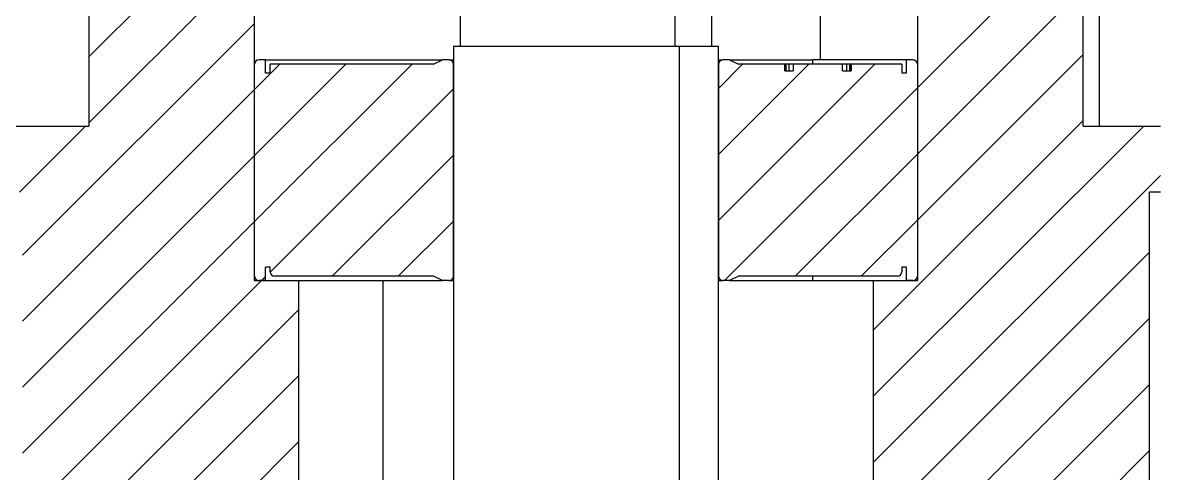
# Model space of a CAD drawing. Header units: millimetres. Extents: x 0 to 1189, y 0 to 841.
# Drawn here: x 637.5 to 714.4, y 613.1 to 643.7 of the extents above; entities that cross this region are included whole.
import ezdxf

# ---------------------------------------------------------------- set-up
doc = ezdxf.new("R2010")
doc.units = ezdxf.units.MM
doc.layers.add('10', color=7, linetype='Continuous')
doc.dimstyles.new('SLDDIMSTYLE0', dxfattribs={"dimtxt": 0.18, "dimasz": 1.016, "dimexe": 0, "dimexo": 0.0625, "dimgap": 0, "dimtad": 0, "dimtih": 1, "dimtoh": 1, "dimdec": 0, "dimrnd": 1e-09, "dimzin": 0, "dimdsep": 46, "dimtxsty": 'Standard', "dimblk1": 'DOT', "dimblk2": 'DOT', "dimsah": 1, "dimcen": 0.09, "dimadec": 0, "dimazin": 0, "dimtfac": 1.016, "dimtdec": 0, "dimtofl": 0, "dimtmove": 0, "dimatfit": 3, "dimldrblk": 'DOT', "dimfxl": 0, "dimfrac": 2, "dimtolj": 1, "dimtzin": 0, "dimarcsym": 0})

# ---------------------------------------------------------------- blocks, each defined once
blk = doc.blocks.new('SW_HATCH_0')
at = {"color": 0, "linetype": 'Continuous', "lineweight": 18}
for p, q in [((137.406, 496.616), (127.002, 486.212)), ((194.503, 495.341), (183.253, 484.091)), ((137.855, 492.575), (127.002, 481.722)), ((194.503, 490.851), (183.253, 479.601)), ((138.253, 488.483), (122.503, 472.733)), ((194.503, 486.361), (183.253, 475.111)), ((148.94, 485.7), (138.253, 475.012)), ((144.45, 485.7), (138.253, 479.502)), ((139.96, 485.7), (138.253, 483.992)), ((180.371, 485.7), (169.753, 475.081)), ((175.881, 485.7), (169.753, 479.571)), ((171.391, 485.7), (169.753, 484.061)), ((138.253, 483.992), (122.503, 468.242)), ((151.753, 484.022), (139.304, 471.573)), ((183.253, 484.091), (170.161, 471)), ((126.78, 481.5), (122.28, 477)), ((194.503, 481.871), (180.253, 467.621)), ((198.622, 481.5), (180.253, 463.131)), ((138.253, 479.502), (122.503, 463.752)), ((151.753, 479.532), (143.521, 471.3)), ((183.253, 479.601), (174.952, 471.3)), ((199.753, 478.14), (180.253, 458.64)), ((138.253, 475.012), (122.503, 459.262)), ((151.753, 475.042), (148.011, 471.3)), ((183.253, 475.111), (179.442, 471.3)), ((199.003, 472.9), (180.253, 454.15)), ((138.731, 471), (122.503, 454.772)), ((139.003, 471.272), (138.731, 471)), ((141.253, 469.032), (122.503, 450.282)), ((199.003, 468.41), (180.592, 450)), ((141.253, 464.542), (122.503, 445.792)), ((199.003, 463.92), (183.253, 448.17)), ((141.253, 460.052), (122.503, 441.302)), ((199.003, 459.43), (183.253, 443.68))]:
    blk.add_line(p, q, dxfattribs=at)
blk = doc.blocks.new('_Dot')
at = {"color": 0, "linetype": 'ByBlock', "lineweight": -2}
blk.add_line((-0.5, 0), (-1, 0), dxfattribs=at)
at = {"color": 0, "linetype": 'ByBlock', "const_width": 0.5}
blk.add_lwpolyline([(-0.25, 0, 1), (0.25, 0, 1)], format="xyb", close=True, dxfattribs=at)

msp = doc.modelspace()

# ---------------------------------------------------------------- linework, layer by layer
at = {"color": 7, "linetype": 'Continuous', "lineweight": 25}
for p, q in [((641.97, 656.829), (641.97, 636.667)), ((709.471, 636.667), (709.471, 656.829)), ((710.573, 651.667), (710.573, 636.667)), ((653.221, 626.167), (653.221, 644.167)), ((667.171, 644.467), (667.171, 642.067)), ((681.757, 644.467), (681.757, 642.067)), ((684.271, 642.067), (684.271, 644.467)), ((691.655, 641.167), (691.655, 644.167)), ((698.221, 644.167), (698.221, 626.167)), ((666.721, 642.067), (666.721, 563.467)), ((682.075, 642.067), (666.721, 642.067)), ((682.075, 563.467), (682.075, 642.067)), ((684.721, 642.067), (682.075, 642.067)), ((684.721, 563.467), (684.721, 642.067)), ((653.221, 626.467), (653.221, 640.867)), ((653.971, 641.167), (653.521, 641.167)), ((653.971, 640.267), (653.971, 641.167)), ((653.971, 641.167), (665.971, 641.167)), ((654.271, 640.267), (654.271, 640.867)), ((665.371, 640.867), (654.271, 640.867)), ((665.371, 640.867), (665.971, 641.167)), ((666.421, 641.167), (665.971, 641.167)), ((666.421, 641.167), (666.721, 641.167)), ((666.721, 626.467), (666.721, 640.867)), ((684.721, 641.167), (685.021, 641.167)), ((684.721, 640.867), (684.721, 626.467)), ((685.471, 641.167), (685.021, 641.167)), ((685.471, 641.167), (691.123, 641.167)), ((685.471, 641.167), (686.071, 640.867)), ((689.223, 640.867), (686.071, 640.867)), ((689.223, 640.417), (689.223, 640.867)), ((689.298, 640.867), (689.223, 640.867)), ((689.298, 640.867), (689.298, 640.417)), ((689.483, 640.867), (689.298, 640.867)), ((689.483, 640.867), (689.483, 640.417)), ((689.786, 640.867), (689.483, 640.867)), ((689.786, 640.867), (689.786, 640.417)), ((689.798, 640.867), (689.786, 640.867)), ((689.798, 640.867), (689.798, 640.417)), ((693.149, 640.867), (689.798, 640.867)), ((697.471, 641.167), (691.123, 641.167)), ((691.123, 640.867), (691.123, 641.167)), ((693.149, 640.417), (693.149, 640.867)), ((693.408, 640.867), (693.149, 640.867)), ((693.408, 640.867), (693.408, 640.417)), ((693.606, 640.867), (693.408, 640.867)), ((693.606, 640.867), (693.606, 640.417)), ((693.711, 640.867), (693.606, 640.867)), ((693.711, 640.867), (693.711, 640.417)), ((693.724, 640.867), (693.711, 640.867)), ((693.724, 640.867), (693.724, 640.417)), ((697.171, 640.867), (693.724, 640.867)), ((697.171, 640.867), (697.171, 640.267)), ((697.471, 641.167), (697.471, 640.267)), ((697.921, 641.167), (697.471, 641.167)), ((698.221, 640.867), (698.221, 626.467)), ((654.271, 640.267), (653.971, 640.267)), ((689.223, 640.417), (689.798, 640.417)), ((693.149, 640.417), (693.724, 640.417)), ((697.471, 640.267), (697.171, 640.267)), ((636.721, 636.667), (641.97, 636.667)), ((709.471, 636.667), (714.721, 636.667)), ((713.971, 632.167), (713.971, 573.667)), ((714.721, 632.167), (713.971, 632.167)), ((653.971, 626.167), (653.971, 627.067)), ((654.271, 627.067), (653.971, 627.067)), ((654.271, 626.767), (654.271, 627.067)), ((697.171, 627.067), (697.171, 626.767)), ((697.471, 627.067), (697.171, 627.067)), ((697.471, 627.067), (697.471, 626.167)), ((653.221, 626.167), (656.221, 626.167)), ((653.971, 626.167), (653.521, 626.167)), ((665.371, 626.467), (654.571, 626.467)), ((656.221, 605.167), (656.221, 626.167)), ((656.221, 626.167), (661.953, 626.167)), ((661.953, 605.167), (661.953, 626.167)), ((661.953, 626.167), (665.971, 626.167)), ((665.971, 626.167), (665.371, 626.467)), ((666.421, 626.167), (665.971, 626.167)), ((666.421, 626.167), (666.721, 626.167)), ((684.721, 626.167), (685.021, 626.167)), ((685.471, 626.167), (685.021, 626.167)), ((686.071, 626.467), (685.471, 626.167)), ((685.471, 626.167), (695.221, 626.167)), ((696.871, 626.467), (686.071, 626.467)), ((691.123, 626.167), (691.123, 626.467)), ((695.221, 626.167), (695.221, 605.167)), ((695.221, 626.167), (698.221, 626.167)), ((697.921, 626.167), (697.471, 626.167))]:
    msp.add_line(p, q, dxfattribs=at)
for centre, start, end in [((653.521, 640.867), 90, 180), ((666.421, 640.867), 0, 90), ((685.021, 640.867), 90, 180), ((697.921, 640.867), 0, 90), ((653.521, 626.467), 180, 270), ((654.571, 626.767), 180, 270), ((666.421, 626.467), 270, 0), ((685.021, 626.467), 180, 270), ((696.871, 626.767), 270, 0), ((697.921, 626.467), 270, 0)]:
    msp.add_arc(centre, 0.3, start, end, dxfattribs=at)

# ---------------------------------------------------------------- block references
at = {"color": 7, "linetype": 'Continuous', "lineweight": 18}
msp.add_blockref('SW_HATCH_0', (514.968, 155.167), dxfattribs=at)

# ---------------------------------------------------------------- leaders
at = {"layer": '10'}
msp.add_leader([(614.329, 540.819), (838.69, 633.564)], dimstyle='SLDDIMSTYLE0', dxfattribs=at)

doc.saveas('drawing.dxf')
